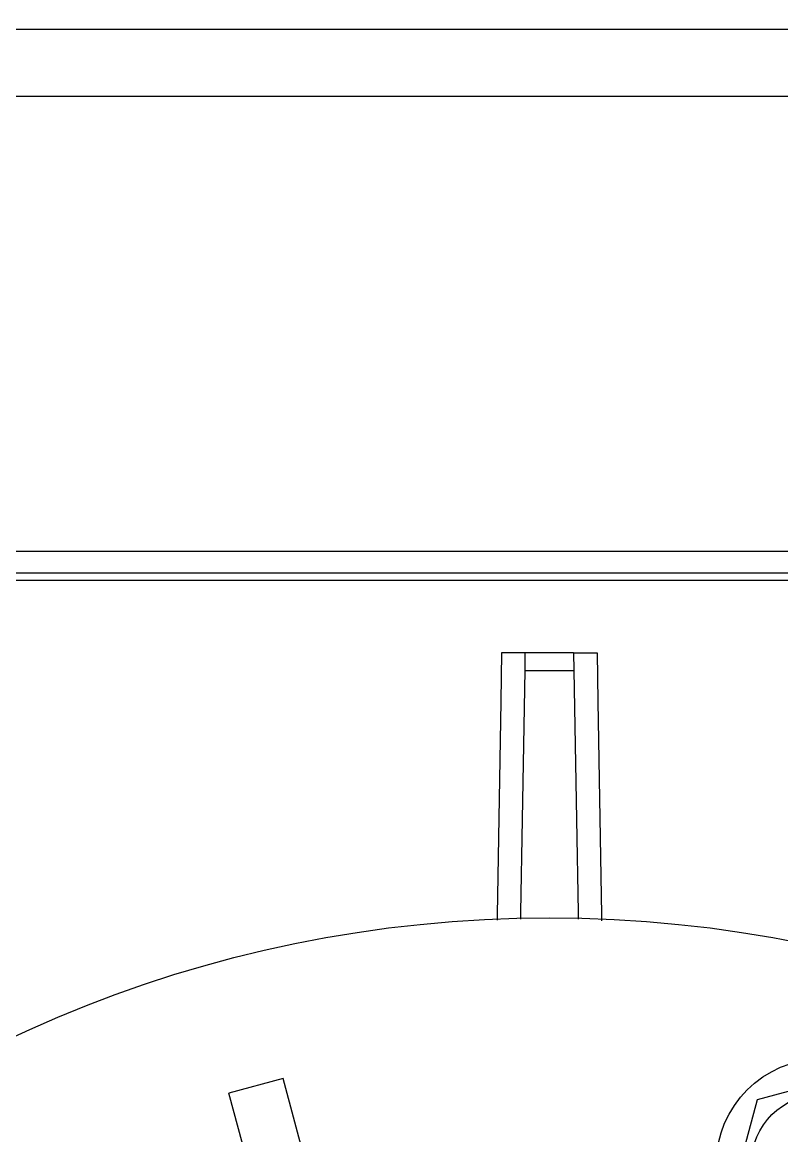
# Model space of a CAD drawing. Header units: millimetres. Extents: x -225363 to 347188, y -782467 to 813415.
# Drawn here: x 50955.37 to 50986.56, y 20523.52 to 20569.25 of the extents above; entities that cross this region are included whole.
import ezdxf

# ---------------------------------------------------------------- set-up
doc = ezdxf.new("R2010")
doc.units = ezdxf.units.MM
doc.set_wipeout_variables(frame=1)
doc.layers.add('0.06 Trả nước', color=3, linetype='Continuous')
doc.layers.add('duong bao khuat', color=251, linetype='Continuous', lineweight=0)

# ---------------------------------------------------------------- blocks, each defined once
blk = doc.blocks.new('MB bom')
at = {"color": 8, "linetype": 'Continuous'}
for p, q in [((-199022.75, 638604.291), (-199022.75, 638721.161)), ((-199022.75, 638604.291), (-199022.75, 638694.727)), ((-199041.473, 638674.501), (-199041.473, 638600.575)), ((-199020.012, 638672.816), (-199020.011, 638605.266)), ((-199063.151, 638603.041), (-199063.151, 638672.041)), ((-199042.351, 638600.308), (-199042.351, 638669.913)), ((-199042.651, 638605.849), (-199042.651, 638669.234)), ((-199055.643, 638639.677), (-199063.151, 638639.806)), ((-199047.649, 638639.54), (-199055.643, 638639.677)), ((-199045.651, 638639.505), (-199047.649, 638639.54)), ((-199045.651, 638638.541), (-199045.651, 638639.505)), ((-199062.436, 638638.834), (-199063.151, 638638.847)), ((-199046.365, 638638.554), (-199062.436, 638638.834)), ((-199062.436, 638638.834), (-199062.436, 638636.248)), ((-199045.651, 638638.541), (-199046.365, 638638.554)), ((-199046.365, 638636.529), (-199046.365, 638638.554)), ((-199045.651, 638638.541), (-199045.651, 638636.541)), ((-199046.365, 638636.529), (-199062.436, 638636.248)), ((-199045.651, 638636.541), (-199046.365, 638636.529)), ((-199045.651, 638636.541), (-199045.651, 638635.577)), ((-199062.436, 638636.248), (-199063.151, 638636.236)), ((-199047.649, 638635.543), (-199055.643, 638635.406)), ((-199045.651, 638635.577), (-199047.649, 638635.543)), ((-199055.643, 638635.406), (-199063.151, 638635.277))]:
    blk.add_line(p, q, dxfattribs=at)
blk = doc.blocks.new('mat dung van')
blk.add_wipeout([(-195729.707, 638223.906), (-195717.069, 638221.473), (-195704.231, 638220.866), (-195693.823, 638221.725), (-195683.856, 638223.712), (-195674.926, 638226.527), (-195661.295, 638232.966), (-195649.926, 638240.774), (-195643.971, 638246.025), (-195640.128, 638249.961), (-195636.99, 638253.565), (-195633.697, 638257.808), (-195629.695, 638263.783), (-195624.538, 638273.47), (-195622.266, 638278.914), (-195619.48, 638287.546), (-195617.121, 638299.575), (-195616.415, 638310.36), (-195616.749, 638318.602), (-195618.333, 638329.33), (-195620.026, 638336.085), (-195627.119, 638353.411), (-195630.235, 638358.765), (-195637.263, 638368.444), (-195643.741, 638375.432), (-195650.87, 638381.656), (-195658.417, 638386.974), (-195664.059, 638390.251), (-195673.275, 638394.517), (-195683.12, 638397.773), (-195688.69, 638399.077), (-195696.651, 638400.309), (-195708.568, 638400.814), (-195717.939, 638400.099), (-195728.169, 638398.171), (-195733.965, 638396.519), (-195744.972, 638392.161), (-195753.535, 638387.518), (-195765.485, 638378.74), (-195772.561, 638371.869), (-195779.849, 638362.87), (-195784.34, 638355.866), (-195788.629, 638347.454), (-195793.347, 638334.133), (-195794.781, 638327.904), (-195796.138, 638317.873), (-195796.381, 638308.446), (-195795.82, 638300.526), (-195794.273, 638291.329), (-195791.588, 638281.767), (-195788.77, 638274.543), (-195785.226, 638267.382), (-195779.362, 638258.128), (-195772.629, 638249.885), (-195764.201, 638241.843), (-195760.263, 638238.728), (-195753.892, 638234.382), (-195744.927, 638229.497), (-195739.644, 638227.199)]).dxf.layer = 'duong bao khuat'
at = {"linetype": 'ByBlock'}
for p, q in [((-195648.524, 638328.422), (-195628.911, 638333.677)), ((-195627.876, 638329.813), (-195628.911, 638333.677)), ((-195647.489, 638324.558), (-195627.876, 638329.813))]:
    blk.add_line(p, q, dxfattribs=at)
blk.add_lwpolyline([(-195632.294, 638285.152), (-195627.698, 638289.748), (-195629.38, 638296.027), (-195635.659, 638297.709), (-195640.255, 638293.113), (-195638.573, 638286.834), (-195632.294, 638285.152)], dxfattribs=at)
for centre, radius in [((-195706.413, 638310.84), 90), ((-195633.977, 638291.43), 7.5), ((-195633.977, 638291.43), 5)]:
    blk.add_circle(centre, radius, dxfattribs=at)
blk = doc.blocks.new('PMBCB')
at = {"color": 8, "xscale": -0.998699011935332, "yscale": 0.998699011935332, "zscale": 0.998699011935332, "rotation": 270}
blk.add_blockref('MB bom', (-637462.743, 200790.955), dxfattribs=at)
at = {"layer": '0.06 Trả nước', "xscale": 0.5760000000000021, "yscale": 0.5760000000000021, "zscale": 0.5760000000000021, "rotation": 90}
blk.add_blockref('mat dung van', (368010.982, 114668.435), dxfattribs=at)
h = blk.add_hatch()
h.set_pattern_fill('BTCT2', color=8, scale=30, pattern_type=2)
h.set_pattern_definition([(50, (-27194.2, -11189.96), (215.17805, -18.8256), [22.5, -247.5]), (355, (-27194.2, -11189.96), (-41.6254, 225.6576), [18, -198]), (100.4514, (-27176.26, -11191.53), (173.5528, 206.8319), [19.122, -210.3426]), (46.1842, (-27194.2, -11129.96), (320.1723, -49.6557), [33.75, -371.25]), (96.6356, (-27167.5, -11134.1), (280.3988, 292.2354), [28.683, -315.514]), (351.1842, (-27194.2, -11129.96), (280.3986, 292.2356), [27, -297]), (21, (-27164.2, -11144.96), (179.0721, -120.7857), [22.5, -247.5]), (326, (-27164.2, -11144.96), (72.9946, 217.545), [18, -198]), (71.4514, (-27149.27, -11155.03), (252.0668, 96.7591), [19.122, -210.3426]), (37.5, (-27194.194, -11189.96), (3.64796, 99.86816), [0, -195.6, 0, -201, 0, -198.75]), (7.5, (-27194.19, -11189.96), (78.92086, 118.3235), [0, -114.6, 0, -191.1, 0, -75.75]), (327.5, (-27261.094, -11189.96), (160.14673, -6.76646), [0, -75, 0, -234, 0, -310.5]), (317.5, (-27291.1, -11189.96), (174.95585, 30.0315), [0, -97.5, 0, -155.4, 0, -220.5]), (45, (-27194.19, -11189.96), (-63.6396, 63.6396), []), (45, (-27194.19, -11168.96), (-63.6396, 63.6396), [])])
h.paths.add_polyline_path([(6600, 2700), (-2900, 2700), (-2900, -200), (6600, -200)])
h.paths.add_polyline_path([(5000, 2500), (5000, 0), (0, 0), (0, 2500)], flags=16)
h.paths.add_polyline_path([(5200, 2500), (6400, 2500), (6400, 0), (5200, 0)], flags=16)
h.paths.add_polyline_path([(-200, 2500), (-200, 0), (-2700, 0), (-2700, 2500)], flags=16)
h.paths.add_polyline_path([(5350.968, 389.341), (6075.73, 389.341), (6075.73, 539.341), (5350.968, 539.341)], flags=0)
h.paths.add_polyline_path([(5451.738, 547.351), (5986.024, 547.351), (5986.024, 775.923), (5451.738, 775.923)], flags=0)
h.paths.add_polyline_path([(4155.052, 389.341), (4879.814, 389.341), (4879.814, 539.341), (4155.052, 539.341)], flags=0)
h.paths.add_polyline_path([(4255.822, 547.351), (4790.108, 547.351), (4790.108, 775.923), (4255.822, 775.923)], flags=0)
h.paths.add_polyline_path([(-1032.124, 389.341), (-307.362, 389.341), (-307.362, 539.341), (-1032.124, 539.341)], flags=0)
h.paths.add_polyline_path([(-931.354, 547.351), (-397.069, 547.351), (-397.069, 775.923), (-931.354, 775.923)], flags=0)

msp = doc.modelspace()

# ---------------------------------------------------------------- block references
msp.add_blockref('PMBCB', (50633.078, 18539.09))

doc.saveas('drawing.dxf')
